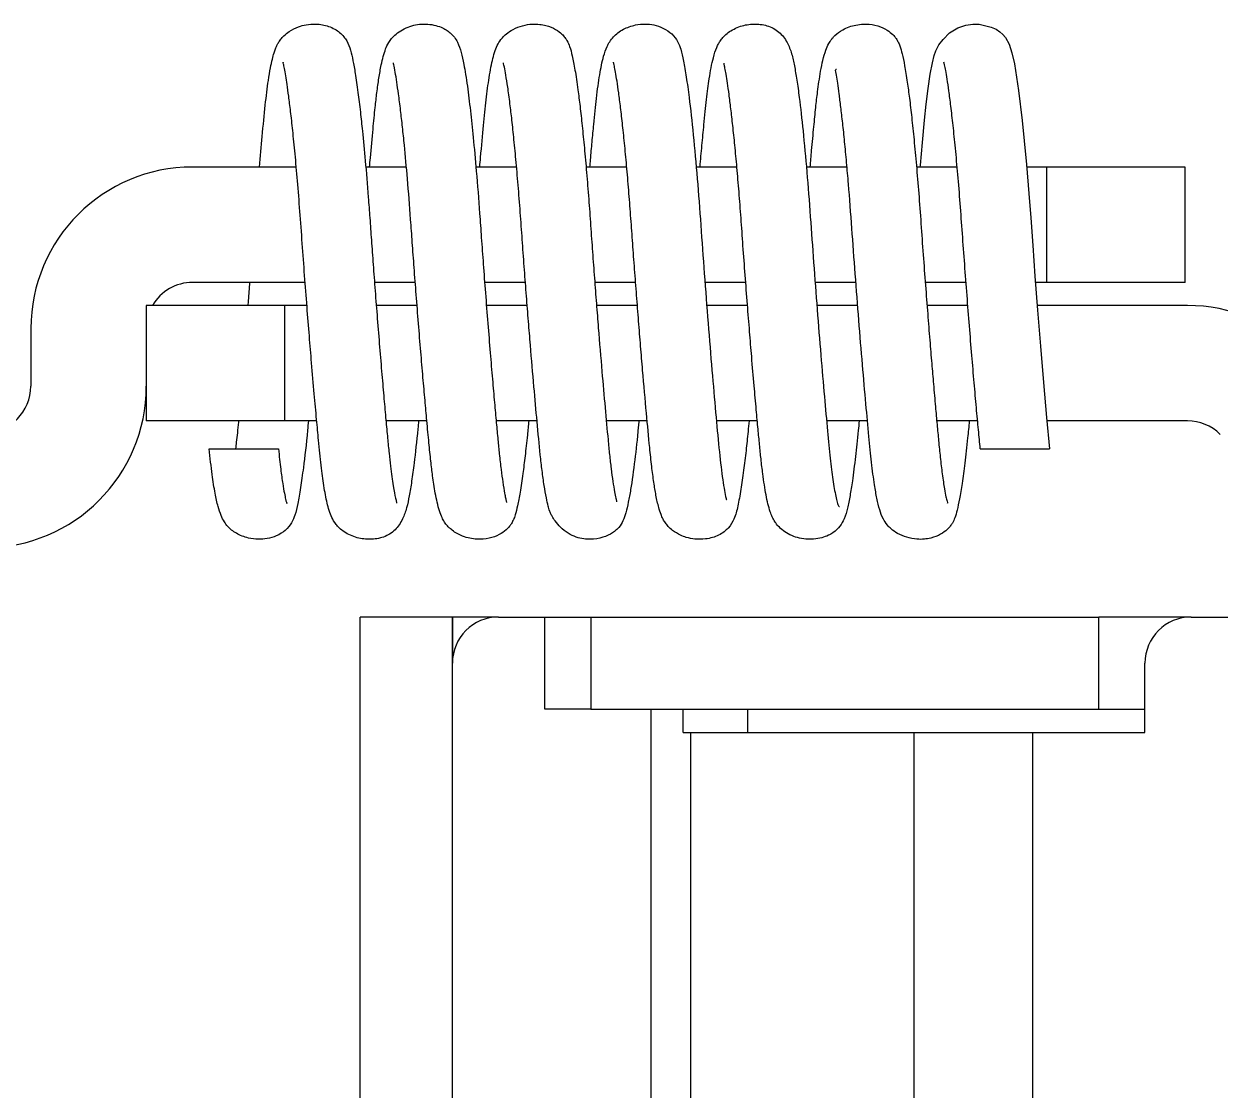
# Model space of a CAD drawing. Extents: x -3080 to 28500, y -1326 to 31609.
# Drawn here: x 6735.555 to 6738.146, y 26365.311 to 26367.621 of the extents above; entities that cross this region are included whole.
import ezdxf

# ---------------------------------------------------------------- set-up
doc = ezdxf.new("R2010")
doc.units = 0
doc.header["$LTSCALE"] = 100
doc.layers.add('0-xref', color=8, linetype='Continuous')
doc.layers.add('188K-SM-07-F10-MECH-CR PIPE-Y2257103$0$AP7P1-SM-08-FNN-120-A(4)-SMP$0$15P6-SM-08-FNN-320-A(10)-UIS-TCM$0$15P6-SM-08-FNN-00-(@10)170308-MIC$0$0-CDS', color=140, linetype='Continuous')

# ---------------------------------------------------------------- blocks, each defined once
blk = doc.blocks.new('188K-SM-07-F10-MECH-CR PIPE-Y2257103$0$CDS-CVD')
at = {"layer": '188K-SM-07-F10-MECH-CR PIPE-Y2257103$0$AP7P1-SM-08-FNN-120-A(4)-SMP$0$15P6-SM-08-FNN-320-A(10)-UIS-TCM$0$15P6-SM-08-FNN-00-(@10)170308-MIC$0$0-CDS', "ltscale": 0.1}
for p, q in [((6737.5778, -72967.1503), (6737.595, -72967.1444)), ((6737.595, -72967.1444), (6737.6104, -72967.1422)), ((6737.6104, -72967.1422), (6737.6241, -72967.1425)), ((6737.6241, -72967.1425), (6737.6501, -72967.1486)), ((6737.5458, -72967.1752), (6737.56, -72967.1614)), ((6737.56, -72967.1614), (6737.5778, -72967.1503)), ((6737.6501, -72967.1486), (6737.6605, -72967.1535)), ((6737.6605, -72967.1535), (6737.6686, -72967.1589)), ((6737.6686, -72967.1589), (6737.6753, -72967.1648)), ((6737.6753, -72967.1648), (6737.6808, -72967.1711)), ((6737.53, -72967.2004), (6737.5321, -72967.1958)), ((6737.5321, -72967.1958), (6737.5368, -72967.1873)), ((6737.5368, -72967.1873), (6737.5458, -72967.1752)), ((6737.6808, -72967.1711), (6737.6889, -72967.1858)), ((6737.6889, -72967.1858), (6737.6949, -72967.2047)), ((6737.5227, -72967.2261), (6737.5266, -72967.2105)), ((6737.5266, -72967.2105), (6737.53, -72967.2004)), ((6737.6949, -72967.2047), (6737.7002, -72967.2284)), ((6737.5181, -72967.2504), (6737.5227, -72967.2261)), ((6737.7002, -72967.2284), (6737.7094, -72967.2864)), ((6737.5135, -72967.2817), (6737.5181, -72967.2504)), ((6737.5094, -72967.3155), (6737.5135, -72967.2817)), ((6737.7094, -72967.2864), (6737.7172, -72967.3514)), ((6737.5058, -72967.3504), (6737.5094, -72967.3155)), ((6737.5012, -72967.3988), (6737.5058, -72967.3504)), ((6737.7172, -72967.3514), (6737.7217, -72967.3954)), ((6737.4968, -72967.4481), (6737.5012, -72967.3988)), ((6737.7217, -72967.3954), (6737.7264, -72967.4466)), ((6736.1448, -72967.4519), (6735.92, -72967.4519)), ((6736.3833, -72967.4519), (6736.2953, -72967.4519)), ((6736.622, -72967.4519), (6736.5339, -72967.4519)), ((6736.8606, -72967.4519), (6736.7725, -72967.4519)), ((6737.0992, -72967.4519), (6737.011, -72967.4519)), ((6737.3377, -72967.4519), (6737.2496, -72967.4519)), ((6737.5762, -72967.4519), (6737.4882, -72967.4519)), ((6737.4964, -72967.4519), (6737.4968, -72967.4481)), ((6737.7264, -72967.4466), (6737.7315, -72967.5089)), ((6737.77, -72967.4519), (6737.7268, -72967.4519)), ((6738.07, -72967.4519), (6737.77, -72967.4519)), ((6737.77, -72967.4519), (6737.77, -72967.7019)), ((6738.07, -72967.7019), (6738.07, -72967.4519)), ((6737.7315, -72967.5089), (6737.7355, -72967.5623)), ((6737.7355, -72967.5623), (6737.7398, -72967.6217)), ((6737.7398, -72967.6217), (6737.7447, -72967.6887)), ((6737.7447, -72967.6887), (6737.7503, -72967.7623)), ((6736.1641, -72967.7019), (6735.92, -72967.7019)), ((6736.4026, -72967.7019), (6736.3143, -72967.7019)), ((6736.6412, -72967.7019), (6736.5528, -72967.7019)), ((6736.8798, -72967.7019), (6736.7914, -72967.7019)), ((6737.1183, -72967.7019), (6737.03, -72967.7019)), ((6737.3569, -72967.7019), (6737.2686, -72967.7019)), ((6737.5955, -72967.7019), (6737.5071, -72967.7019)), ((6737.77, -72967.7019), (6737.7457, -72967.7019)), ((6738.07, -72967.7019), (6737.77, -72967.7019)), ((6735.82, -72967.7519), (6735.82, -72968.0019)), ((6736.12, -72967.7519), (6735.82, -72967.7519)), ((6736.1679, -72967.7519), (6736.12, -72967.7519)), ((6736.12, -72968.0019), (6736.12, -72967.7519)), ((6736.4065, -72967.7519), (6736.3181, -72967.7519)), ((6736.6451, -72967.7519), (6736.5567, -72967.7519)), ((6736.8836, -72967.7519), (6736.7952, -72967.7519)), ((6737.1222, -72967.7519), (6737.0339, -72967.7519)), ((6737.3608, -72967.7519), (6737.2724, -72967.7519)), ((6737.5994, -72967.7519), (6737.511, -72967.7519)), ((6738.075, -72967.7519), (6737.7495, -72967.7519)), ((6737.7503, -72967.7623), (6737.7566, -72967.8402)), ((6735.57, -72967.8019), (6735.57, -72967.9269)), ((6737.7566, -72967.8402), (6737.7632, -72967.919)), ((6737.7632, -72967.919), (6737.7699, -72967.9947)), ((6737.7699, -72967.9947), (6737.7763, -72968.0627)), ((6736.12, -72968.0019), (6735.82, -72968.0019)), ((6736.1891, -72968.0019), (6736.12, -72968.0019)), ((6736.4277, -72968.0019), (6736.3391, -72968.0019)), ((6736.6662, -72968.0019), (6736.5777, -72968.0019)), ((6736.9049, -72968.0019), (6736.8163, -72968.0019)), ((6737.1434, -72968.0019), (6737.0549, -72968.0019)), ((6737.382, -72968.0019), (6737.2934, -72968.0019)), ((6737.6205, -72968.0019), (6737.532, -72968.0019)), ((6738.075, -72968.0019), (6737.7706, -72968.0019)), ((6735.9563, -72968.0627), (6736.1063, -72968.0627)), ((6737.6263, -72968.0627), (6737.7763, -72968.0627)), ((6736.283, -72970.5269), (6736.283, -72968.4269)), ((6736.483, -72968.4269), (6736.283, -72968.4269)), ((6736.483, -72970.5269), (6736.483, -72968.4269)), ((6736.583, -72968.4269), (6736.483, -72968.4269)), ((6736.483, -72968.4269), (6736.483, -72968.5255)), ((6736.583, -72968.4269), (6736.683, -72968.4269)), ((6736.683, -72968.6269), (6736.683, -72968.4269)), ((6736.683, -72968.4269), (6736.783, -72968.4269)), ((6736.783, -72968.4269), (6736.783, -72968.6269)), ((6736.783, -72968.4269), (6737.883, -72968.4269)), ((6737.883, -72968.6269), (6737.883, -72968.4269)), ((6738.083, -72968.4269), (6737.883, -72968.4269)), ((6738.083, -72968.4269), (6738.383, -72968.4269)), ((6737.983, -72968.6769), (6737.983, -72968.5269)), ((6736.783, -72968.6269), (6736.683, -72968.6269)), ((6736.783, -72968.6269), (6737.883, -72968.6269)), ((6736.9131, -72968.6269), (6736.9131, -72970.3269)), ((6736.983, -72968.6769), (6736.983, -72968.6269)), ((6737.1227, -72968.6769), (6737.1227, -72968.6269)), ((6737.883, -72968.6269), (6737.983, -72968.6269)), ((6736.983, -72968.6769), (6736.9989, -72968.6769)), ((6736.9989, -72968.6769), (6736.9989, -72970.2769)), ((6736.9989, -72968.6769), (6737.4824, -72968.6769)), ((6737.4824, -72968.6769), (6737.4824, -72970.2769)), ((6737.4824, -72968.6769), (6737.7396, -72968.6769)), ((6737.7396, -72968.6769), (6737.7396, -72970.2769)), ((6737.7396, -72968.6769), (6737.983, -72968.6769))]:
    blk.add_line(p, q, dxfattribs=at)
for centre, radius, start, end in [((6735.92, -72967.8019), 0.35, 90, 180), ((6735.92, -72967.8019), 0.1, 90, 150), ((6738.075, -72968.1019), 0.35, 45, 90), ((6735.47, -72967.9269), 0.35, 270, 0), ((6735.47, -72967.9269), 0.1, 270, 0), ((6738.075, -72968.1019), 0.1, 45, 90), ((6736.583, -72968.5269), 0.1, 90, 180), ((6738.083, -72968.5269), 0.1, 90, 180)]:
    blk.add_arc(centre, radius, start, end, dxfattribs=at)
for points, knots in [([(6736.065, -72967.4519), (6736.0671, -72967.4294), (6736.0715, -72967.38), (6736.0775, -72967.3172), (6736.0835, -72967.269), (6736.0887, -72967.2379), (6736.0928, -72967.2188), (6736.0963, -72967.2057), (6736.0995, -72967.1965), (6736.1026, -72967.1892), (6736.1061, -72967.1825), (6736.1104, -72967.1759), (6736.1174, -72967.1675), (6736.1313, -72967.1561), (6736.1474, -72967.1482), (6736.1675, -72967.1428), (6736.1898, -72967.1412), (6736.2182, -72967.1465), (6736.2424, -72967.1613), (6736.2558, -72967.1796), (6736.263, -72967.1994), (6736.2675, -72967.22), (6736.273, -72967.2503), (6736.2783, -72967.2874), (6736.2835, -72967.3301), (6736.2887, -72967.3792), (6736.2945, -72967.4398), (6736.2998, -72967.5043), (6736.3042, -72967.5627), (6736.3075, -72967.6114), (6736.3114, -72967.6642), (6736.3157, -72967.7212), (6736.3204, -72967.7814), (6736.3253, -72967.8424), (6736.3302, -72967.9008), (6736.3347, -72967.9535), (6736.3389, -72967.9995), (6736.3425, -72968.0387), (6736.3457, -72968.072), (6736.3497, -72968.1081), (6736.3547, -72968.1439), (6736.3592, -72968.1673), (6736.3619, -72968.1778), (6736.3621, -72968.1792), (6736.3622, -72968.1799)], [0, 0, 0, 0, 0.036692, 0.080546, 0.122483, 0.148726, 0.170854, 0.188541, 0.201708, 0.21138, 0.21958, 0.22937, 0.236592, 0.244838, 0.256493, 0.265093, 0.276024, 0.291401, 0.310219, 0.333264, 0.359838, 0.388851, 0.416507, 0.450366, 0.480453, 0.506551, 0.54342, 0.584764, 0.606878, 0.630062, 0.65505, 0.68184, 0.710337, 0.740375, 0.770077, 0.798021, 0.824072, 0.848165, 0.870334, 0.891275, 0.929661, 0.965694, 0.984076, 1, 1, 1, 1]), ([(6736.3036, -72967.4519), (6736.3042, -72967.4453), (6736.3068, -72967.416), (6736.3109, -72967.3718), (6736.3153, -72967.3256), (6736.3195, -72967.289), (6736.3239, -72967.2576), (6736.3293, -72967.226), (6736.3365, -72967.2001), (6736.3425, -72967.1858), (6736.3508, -72967.1735), (6736.3645, -72967.1594), (6736.3903, -72967.1453), (6736.419, -72967.1409), (6736.4433, -72967.1437), (6736.4584, -72967.1486), (6736.4698, -72967.1546), (6736.4838, -72967.165), (6736.4956, -72967.182), (6736.5027, -72967.204), (6736.5085, -72967.2315), (6736.5152, -72967.2735), (6736.5219, -72967.3276), (6736.5283, -72967.3891), (6736.5351, -72967.4632), (6736.541, -72967.5377), (6736.5457, -72967.6059), (6736.5499, -72967.6635), (6736.5546, -72967.726), (6736.5597, -72967.7907), (6736.5648, -72967.8535), (6736.5696, -72967.9109), (6736.574, -72967.9615), (6736.578, -72968.0052), (6736.5814, -72968.0422), (6736.5847, -72968.0764), (6736.5883, -72968.1074), (6736.5924, -72968.1372), (6736.5957, -72968.1566), (6736.5981, -72968.169), (6736.6, -72968.1767), (6736.6001, -72968.1781), (6736.6001, -72968.1787)], [0, 0, 0, 0, 0.010716, 0.047152, 0.078014, 0.101367, 0.127718, 0.156704, 0.198692, 0.218385, 0.227044, 0.235688, 0.255054, 0.274051, 0.283809, 0.293457, 0.302002, 0.31059, 0.336384, 0.365039, 0.395446, 0.438386, 0.477322, 0.513397, 0.554605, 0.601225, 0.626378, 0.653674, 0.683189, 0.714696, 0.745639, 0.774787, 0.801956, 0.827041, 0.850005, 0.870922, 0.896652, 0.921085, 0.95024, 0.966876, 0.984797, 1, 1, 1, 1]), ([(6736.5422, -72967.4519), (6736.5428, -72967.4449), (6736.5457, -72967.4119), (6736.5503, -72967.3624), (6736.5561, -72967.3042), (6736.5626, -72967.2548), (6736.5692, -72967.221), (6736.5749, -72967.2007), (6736.5814, -72967.1857), (6736.5878, -72967.1751), (6736.5999, -72967.1627), (6736.6155, -72967.1522), (6736.6353, -72967.1447), (6736.655, -72967.1418), (6736.6709, -72967.1422), (6736.6888, -72967.1454), (6736.7066, -72967.1528), (6736.7198, -72967.1629), (6736.7275, -72967.172), (6736.7326, -72967.1802), (6736.7378, -72967.1922), (6736.7429, -72967.2115), (6736.7487, -72967.2413), (6736.7543, -72967.2791), (6736.7595, -72967.3205), (6736.7641, -72967.3625), (6736.7689, -72967.4104), (6736.7736, -72967.4636), (6736.7782, -72967.5201), (6736.7823, -72967.5779), (6736.7864, -72967.6354), (6736.7906, -72967.6921), (6736.7948, -72967.7472), (6736.8002, -72967.8156), (6736.8066, -72967.8926), (6736.8137, -72967.9745), (6736.8192, -72968.0335), (6736.8233, -72968.0762), (6736.8267, -72968.1067), (6736.8304, -72968.1339), (6736.8341, -72968.1555), (6736.8368, -72968.169), (6736.8386, -72968.1761), (6736.8383, -72968.1767), (6736.8382, -72968.177)], [0, 0, 0, 0, 0.011048, 0.052056, 0.089802, 0.129074, 0.173095, 0.195422, 0.214341, 0.230482, 0.238269, 0.247767, 0.259441, 0.271539, 0.281064, 0.288868, 0.301718, 0.312818, 0.320919, 0.330294, 0.350664, 0.378549, 0.412441, 0.449479, 0.475814, 0.503319, 0.53183, 0.56114, 0.590938, 0.619472, 0.646968, 0.673919, 0.70011, 0.725352, 0.772339, 0.814329, 0.856797, 0.879038, 0.902611, 0.927668, 0.952635, 0.973655, 0.990412, 1, 1, 1, 1]), ([(6736.7807, -72967.4519), (6736.7812, -72967.4466), (6736.7829, -72967.4277), (6736.7857, -72967.3966), (6736.79, -72967.3506), (6736.7951, -72967.2995), (6736.8008, -72967.2583), (6736.8059, -72967.2303), (6736.8101, -72967.2116), (6736.8176, -72967.1899), (6736.8269, -72967.1742), (6736.8406, -72967.1613), (6736.8554, -72967.1514), (6736.878, -72967.1434), (6736.899, -72967.1414), (6736.9212, -72967.1437), (6736.9422, -72967.151), (6736.961, -72967.1646), (6736.972, -72967.1809), (6736.9787, -72967.1992), (6736.9834, -72967.2208), (6736.9896, -72967.2562), (6736.9967, -72967.3075), (6737.0047, -72967.38), (6737.0133, -72967.4744), (6737.0209, -72967.5768), (6737.0285, -72967.6833), (6737.0368, -72967.7904), (6737.0451, -72967.8928), (6737.0532, -72967.9848), (6737.0604, -72968.0634), (6737.0663, -72968.1156), (6737.0713, -72968.148), (6737.0743, -72968.1643), (6737.0765, -72968.1725), (6737.0763, -72968.1732), (6737.0763, -72968.1733)], [0, 0, 0, 0, 0.008767, 0.030945, 0.05481, 0.094419, 0.138166, 0.160607, 0.183461, 0.207531, 0.232729, 0.24322, 0.252419, 0.268067, 0.280134, 0.290173, 0.302562, 0.319266, 0.339796, 0.363149, 0.397464, 0.432765, 0.468665, 0.522906, 0.576664, 0.628286, 0.679314, 0.731239, 0.782917, 0.833253, 0.882248, 0.931824, 0.957583, 0.981299, 0.996571, 1, 1, 1, 1]), ([(6737.0193, -72967.4519), (6737.0207, -72967.4362), (6737.0236, -72967.4038), (6737.0283, -72967.3542), (6737.0332, -72967.3045), (6737.0385, -72967.2645), (6737.0433, -72967.2361), (6737.0482, -72967.2136), (6737.0537, -72967.1962), (6737.0594, -72967.1844), (6737.0634, -72967.1778), (6737.0699, -72967.1695), (6737.0827, -72967.1578), (6737.1069, -72967.1453), (6737.1312, -72967.1416), (6737.1516, -72967.1426), (6737.1657, -72967.1457), (6737.1792, -72967.1512), (6737.1948, -72967.1622), (6737.208, -72967.1798), (6737.2186, -72967.207), (6737.2238, -72967.2321), (6737.2291, -72967.2633), (6737.2353, -72967.3083), (6737.2426, -72967.3732), (6737.2507, -72967.4603), (6737.2582, -72967.5576), (6737.2652, -72967.6589), (6737.273, -72967.7608), (6737.2809, -72967.8595), (6737.2885, -72967.9486), (6737.2954, -72968.0237), (6737.3011, -72968.0839), (6737.3061, -72968.1238), (6737.3102, -72968.1497), (6737.3134, -72968.1665), (6737.3166, -72968.1794), (6737.319, -72968.1855), (6737.3205, -72968.1874), (6737.321, -72968.1873), (6737.3212, -72968.1872)], [0, 0, 0, 0, 0.0250054, 0.0516021, 0.0878785, 0.1232191, 0.1461505, 0.1700655, 0.1975379, 0.2089033, 0.2201153, 0.229209, 0.236991, 0.2519558, 0.2665131, 0.2738657, 0.2833798, 0.2953051, 0.3094901, 0.3393052, 0.3643954, 0.3907034, 0.4173737, 0.4459336, 0.491985, 0.541034, 0.5887822, 0.6349805, 0.6817906, 0.7283185, 0.7735184, 0.8156542, 0.8542992, 0.8915717, 0.9114971, 0.9331635, 0.9564717, 0.9812749, 0.9930309, 1, 1, 1, 1]), ([(6737.2579, -72967.4519), (6737.2589, -72967.4399), (6737.2617, -72967.409), (6737.2658, -72967.3656), (6737.2698, -72967.3232), (6737.2735, -72967.2914), (6737.277, -72967.266), (6737.2807, -72967.2427), (6737.2855, -72967.2191), (6737.2911, -72967.1995), (6737.297, -72967.1857), (6737.3022, -72967.1775), (6737.3069, -72967.1715), (6737.3145, -72967.1636), (6737.3312, -72967.1516), (6737.3532, -72967.1441), (6737.3721, -72967.1419), (6737.3889, -72967.1422), (6737.4102, -72967.1469), (6737.4281, -72967.1566), (6737.4391, -72967.1668), (6737.4449, -72967.1744), (6737.4488, -72967.1812), (6737.4531, -72967.1916), (6737.4576, -72967.2073), (6737.4627, -72967.2321), (6737.4679, -72967.2647), (6737.473, -72967.3028), (6737.4779, -72967.3444), (6737.4829, -72967.393), (6737.488, -72967.4482), (6737.4931, -72967.5091), (6737.4978, -72967.5742), (6737.5025, -72967.6411), (6737.5075, -72967.7069), (6737.5123, -72967.7689), (6737.5168, -72967.8257), (6737.521, -72967.8765), (6737.5251, -72967.9249), (6737.529, -72967.9692), (6737.5327, -72968.01), (6737.5362, -72968.0469), (6737.5397, -72968.0833), (6737.544, -72968.1193), (6737.5483, -72968.1478), (6737.5521, -72968.1666), (6737.554, -72968.1758), (6737.5559, -72968.1809), (6737.555, -72968.1799), (6737.5548, -72968.1797)], [0, 0, 0, 0, 0.019515, 0.050029, 0.077323, 0.102515, 0.120513, 0.141116, 0.165168, 0.192468, 0.214794, 0.228714, 0.232668, 0.23596, 0.246272, 0.261899, 0.270974, 0.278857, 0.29254, 0.304788, 0.314663, 0.322435, 0.333114, 0.347151, 0.371034, 0.400667, 0.433576, 0.460219, 0.488415, 0.517993, 0.54872, 0.580308, 0.612421, 0.644647, 0.675575, 0.704795, 0.73202, 0.757045, 0.779745, 0.806299, 0.828622, 0.850275, 0.875106, 0.903989, 0.936564, 0.959236, 0.978991, 0.995743, 1, 1, 1, 1]), ([(6736.4097, -72968.0019), (6736.4092, -72968.0077), (6736.4061, -72968.0424), (6736.401, -72968.0857), (6736.3949, -72968.1326), (6736.3895, -72968.1647), (6736.3846, -72968.1898), (6736.3752, -72968.2166), (6736.3626, -72968.2354), (6736.3484, -72968.247), (6736.3351, -72968.2535), (6736.3213, -72968.2574), (6736.3013, -72968.2593), (6736.2762, -72968.2566), (6736.2517, -72968.2456), (6736.2374, -72968.2337), (6736.2273, -72968.222), (6736.2222, -72968.2124), (6736.216, -72968.1968), (6736.2116, -72968.1799), (6736.208, -72968.1626), (6736.2037, -72968.137), (6736.1985, -72968.0991), (6736.1936, -72968.05), (6736.1887, -72967.9975), (6736.1836, -72967.9417), (6736.1784, -72967.8806), (6736.1731, -72967.817), (6736.168, -72967.7536), (6736.1628, -72967.6863), (6736.1577, -72967.6167), (6736.1528, -72967.5475), (6736.1476, -72967.4821), (6736.1424, -72967.4234), (6736.1373, -72967.3732), (6736.1327, -72967.3317), (6736.1286, -72967.2988), (6736.125, -72967.2734), (6736.1219, -72967.2532), (6736.1191, -72967.238), (6736.1173, -72967.2288), (6736.1158, -72967.2243), (6736.1165, -72967.2249), (6736.1167, -72967.2251)], [0, 0, 0, 0, 0.009839, 0.059155, 0.089783, 0.118409, 0.145898, 0.171611, 0.20262, 0.218414, 0.231897, 0.24283, 0.251267, 0.2665, 0.282462, 0.290538, 0.299678, 0.321642, 0.342979, 0.362298, 0.382837, 0.402945, 0.440444, 0.478907, 0.50689, 0.538872, 0.574822, 0.604232, 0.635492, 0.66829, 0.702232, 0.737133, 0.771894, 0.805063, 0.836215, 0.865031, 0.891304, 0.914924, 0.935866, 0.959679, 0.979209, 0.995164, 1, 1, 1, 1]), ([(6736.6483, -72968.0019), (6736.6473, -72968.0122), (6736.6447, -72968.0395), (6736.6405, -72968.0778), (6736.6352, -72968.12), (6736.6298, -72968.1566), (6736.6244, -72968.1855), (6736.6199, -72968.2036), (6736.6156, -72968.2155), (6736.6117, -72968.2232), (6736.6074, -72968.2298), (6736.5989, -72968.2393), (6736.5847, -72968.2494), (6736.561, -72968.2579), (6736.5353, -72968.2596), (6736.5079, -72968.2542), (6736.4867, -72968.2429), (6736.4763, -72968.2338), (6736.4715, -72968.2287), (6736.4686, -72968.225), (6736.4645, -72968.2192), (6736.4599, -72968.2105), (6736.4549, -72968.1971), (6736.4501, -72968.1794), (6736.446, -72968.1596), (6736.4428, -72968.1402), (6736.4396, -72968.1177), (6736.4361, -72968.0888), (6736.4321, -72968.049), (6736.4279, -72968.0048), (6736.4236, -72967.9569), (6736.4192, -72967.9071), (6736.4145, -72967.8513), (6736.4096, -72967.7911), (6736.4047, -72967.7298), (6736.4002, -72967.6709), (6736.3962, -72967.6163), (6736.3916, -72967.5511), (6736.3859, -72967.4788), (6736.3799, -72967.4129), (6736.3749, -72967.3645), (6736.3706, -72967.3265), (6736.3665, -72967.2941), (6736.3625, -72967.2665), (6736.3592, -72967.2455), (6736.3557, -72967.2294), (6736.3557, -72967.2273), (6736.3557, -72967.2263)], [0, 0, 0, 0, 0.018338, 0.048434, 0.07699, 0.112407, 0.144632, 0.171918, 0.188142, 0.20094, 0.210166, 0.218873, 0.230672, 0.244073, 0.259882, 0.277953, 0.29127, 0.295765, 0.299118, 0.303467, 0.309898, 0.325457, 0.347147, 0.370648, 0.391536, 0.409908, 0.425916, 0.451493, 0.47911, 0.509812, 0.535131, 0.562348, 0.591343, 0.621926, 0.652444, 0.68108, 0.707716, 0.732393, 0.778597, 0.820311, 0.845165, 0.870348, 0.899907, 0.924702, 0.951408, 0.979472, 1, 1, 1, 1]), ([(6736.8869, -72968.0019), (6736.8865, -72968.0065), (6736.8836, -72968.038), (6736.8778, -72968.09), (6736.8706, -72968.1433), (6736.864, -72968.179), (6736.8586, -72968.2018), (6736.8535, -72968.2174), (6736.8466, -72968.2294), (6736.8382, -72968.2382), (6736.8276, -72968.2466), (6736.809, -72968.2557), (6736.785, -72968.2592), (6736.7653, -72968.2578), (6736.7495, -72968.2539), (6736.7327, -72968.2457), (6736.7184, -72968.2343), (6736.7065, -72968.2208), (6736.6998, -72968.2103), (6736.6958, -72968.2024), (6736.6926, -72968.1942), (6736.69, -72968.1845), (6736.6859, -72968.167), (6736.6817, -72968.1428), (6736.6773, -72968.1112), (6736.6722, -72968.0666), (6736.6667, -72968.0068), (6736.6594, -72967.9267), (6736.6531, -72967.8523), (6736.6477, -72967.7857), (6736.6434, -72967.731), (6736.639, -72967.674), (6736.6347, -72967.6157), (6736.6306, -72967.5564), (6736.626, -72967.4978), (6736.6212, -72967.4423), (6736.6165, -72967.3927), (6736.612, -72967.3503), (6736.6074, -72967.3116), (6736.603, -72967.2786), (6736.5988, -72967.2528), (6736.5953, -72967.2327), (6736.5925, -72967.225), (6736.5939, -72967.2259), (6736.5939, -72967.2259)], [0, 0, 0, 0, 0.007915, 0.054796, 0.106599, 0.134097, 0.16243, 0.190417, 0.212595, 0.221047, 0.227754, 0.241504, 0.256801, 0.265921, 0.278965, 0.295798, 0.313754, 0.326755, 0.335211, 0.339814, 0.343286, 0.356017, 0.376776, 0.404941, 0.433217, 0.459291, 0.50646, 0.549809, 0.597132, 0.622935, 0.649945, 0.677954, 0.706716, 0.736139, 0.767404, 0.798598, 0.828406, 0.856549, 0.882819, 0.914692, 0.942845, 0.967288, 0.999741, 1, 1, 1, 1]), ([(6737.1255, -72968.0019), (6737.1248, -72968.0096), (6737.1226, -72968.0323), (6737.1187, -72968.0686), (6737.1135, -72968.1117), (6737.1077, -72968.153), (6737.1011, -72968.188), (6737.0955, -72968.2111), (6737.0834, -72968.2329), (6737.0631, -72968.2498), (6737.0346, -72968.2587), (6737.0099, -72968.2589), (6736.991, -72968.2552), (6736.975, -72968.2491), (6736.961, -72968.2408), (6736.9495, -72968.23), (6736.9436, -72968.2222), (6736.9387, -72968.214), (6736.9339, -72968.203), (6736.9291, -72968.1877), (6736.9241, -72968.1653), (6736.9191, -72968.1354), (6736.9146, -72968.1011), (6736.9095, -72968.0526), (6736.9031, -72967.9844), (6736.8964, -72967.9083), (6736.8907, -72967.8401), (6736.8863, -72967.7857), (6736.8819, -72967.7298), (6736.8776, -72967.6734), (6736.8734, -72967.6176), (6736.8696, -72967.5625), (6736.8654, -72967.5081), (6736.8609, -72967.4551), (6736.8563, -72967.4056), (6736.8517, -72967.3612), (6736.8473, -72967.3228), (6736.8433, -72967.2909), (6736.8396, -72967.2655), (6736.8364, -72967.2462), (6736.8339, -72967.233), (6736.832, -72967.2255), (6736.832, -72967.2248), (6736.8321, -72967.2245)], [0, 0, 0, 0, 0.013652, 0.040414, 0.071318, 0.106147, 0.144506, 0.183309, 0.208619, 0.229447, 0.246924, 0.259422, 0.269277, 0.276375, 0.2872, 0.294781, 0.303018, 0.314166, 0.328621, 0.35094, 0.383704, 0.410921, 0.439697, 0.469009, 0.515893, 0.566963, 0.593506, 0.620483, 0.647718, 0.675024, 0.702209, 0.729204, 0.757059, 0.785939, 0.814856, 0.843153, 0.870605, 0.897015, 0.922222, 0.946108, 0.968572, 0.987737, 1, 1, 1, 1]), ([(6737.364, -72968.0019), (6737.3634, -72968.0089), (6737.3608, -72968.0374), (6737.3558, -72968.0816), (6737.3499, -72968.1288), (6737.3441, -72968.1655), (6737.3389, -72968.1914), (6737.3334, -72968.2116), (6737.3235, -72968.2299), (6737.3114, -72968.242), (6737.2974, -72968.2503), (6737.2833, -72968.2557), (6737.2656, -72968.2588), (6737.2419, -72968.2585), (6737.2137, -72968.251), (6737.1908, -72968.2336), (6737.1797, -72968.2186), (6737.1756, -72968.2101), (6737.1686, -72968.1924), (6737.1622, -72968.1643), (6737.1562, -72968.125), (6737.1515, -72968.0863), (6737.1483, -72968.0539), (6737.1449, -72968.0186), (6737.141, -72967.9762), (6737.1364, -72967.9239), (6737.1315, -72967.8669), (6737.1266, -72967.8077), (6737.1219, -72967.7486), (6737.1171, -72967.686), (6737.1124, -72967.6231), (6737.1082, -72967.5625), (6737.1038, -72967.5056), (6737.0993, -72967.4527), (6737.0948, -72967.4046), (6737.0904, -72967.362), (6737.0862, -72967.3253), (6737.0823, -72967.2947), (6737.0788, -72967.27), (6737.0757, -72967.2509), (6737.0733, -72967.2376), (6737.0719, -72967.23), (6737.071, -72967.2264), (6737.0716, -72967.2265), (6737.0717, -72967.2265)], [0, 0, 0, 0, 0.012224, 0.049571, 0.090659, 0.120375, 0.151687, 0.182139, 0.203188, 0.222101, 0.230748, 0.240489, 0.250743, 0.260284, 0.28066, 0.299759, 0.308633, 0.323468, 0.339275, 0.38341, 0.426535, 0.451406, 0.473281, 0.494915, 0.520331, 0.549672, 0.58287, 0.610173, 0.639332, 0.670086, 0.701581, 0.731512, 0.760897, 0.789875, 0.818189, 0.845604, 0.871922, 0.896983, 0.920672, 0.942909, 0.962755, 0.979673, 0.994201, 1, 1, 1, 1]), ([(6737.6026, -72968.0019), (6737.6014, -72968.0143), (6737.5982, -72968.0475), (6737.5929, -72968.0935), (6737.5871, -72968.1376), (6737.5815, -72968.1713), (6737.5765, -72968.1948), (6737.5719, -72968.2109), (6737.5671, -72968.2214), (6737.5623, -72968.2291), (6737.5542, -72968.2383), (6737.5406, -72968.2485), (6737.5222, -72968.2558), (6737.504, -72968.2587), (6737.4878, -72968.2588), (6737.4675, -72968.2552), (6737.4481, -72968.2472), (6737.4331, -72968.2365), (6737.4223, -72968.2248), (6737.4146, -72968.212), (6737.4077, -72968.1935), (6737.4025, -72968.1714), (6737.3965, -72968.1375), (6737.3908, -72968.0938), (6737.385, -72968.0352), (6737.3785, -72967.9644), (6737.3711, -72967.8797), (6737.3632, -72967.7842), (6737.3554, -72967.6837), (6737.3482, -72967.5833), (6737.3422, -72967.5026), (6737.3368, -72967.4411), (6737.3326, -72967.3967), (6737.3284, -72967.3565), (6737.3243, -72967.3218), (6737.3207, -72967.2931), (6737.3173, -72967.2698), (6737.3154, -72967.2534), (6737.3117, -72967.2398), (6737.3144, -72967.2399), (6737.3152, -72967.2399)], [0, 0, 0, 0, 0.022944, 0.061416, 0.097598, 0.131237, 0.161957, 0.186744, 0.205317, 0.215065, 0.223746, 0.235628, 0.249298, 0.257805, 0.268142, 0.281154, 0.293215, 0.302941, 0.31106, 0.328306, 0.356153, 0.388394, 0.418736, 0.460034, 0.500062, 0.543638, 0.59088, 0.640597, 0.69093, 0.740771, 0.791714, 0.818398, 0.845669, 0.872554, 0.898485, 0.923295, 0.946849, 0.969052, 0.989879, 1, 1, 1, 1]), ([(6737.6263, -72968.0627), (6737.625, -72968.0492), (6737.6223, -72968.0214), (6737.6179, -72967.9732), (6737.6131, -72967.9192), (6737.608, -72967.8598), (6737.6028, -72967.7962), (6737.5976, -72967.7299), (6737.5925, -72967.6626), (6737.5876, -72967.5956), (6737.5829, -72967.5301), (6737.5778, -72967.4678), (6737.5726, -72967.411), (6737.5675, -72967.3615), (6737.5628, -72967.3201), (6737.5584, -72967.2868), (6737.5547, -72967.2613), (6737.5515, -72967.2427), (6737.5492, -72967.2307), (6737.5474, -72967.2245), (6737.5476, -72967.2243), (6737.5476, -72967.2243)], [0, 0, 0, 0, 0.05098, 0.104618, 0.160657, 0.218737, 0.278401, 0.339113, 0.400278, 0.461279, 0.522969, 0.58567, 0.646765, 0.705561, 0.761477, 0.814069, 0.863032, 0.908198, 0.949498, 0.983839, 1, 1, 1, 1]), ([(6736.0408, -72967.7519), (6736.041, -72967.7482), (6736.0422, -72967.7317), (6736.0435, -72967.7149), (6736.0445, -72967.7019)], [0, 0, 0, 0, 0.225344, 1, 1, 1, 1]), ([(6736.1711, -72968.0019), (6736.1705, -72968.0088), (6736.167, -72968.0478), (6736.1612, -72968.0965), (6736.1542, -72968.1478), (6736.1479, -72968.1824), (6736.1432, -72968.2033), (6736.136, -72968.2219), (6736.124, -72968.2381), (6736.1047, -72968.251), (6736.0831, -72968.2576), (6736.0612, -72968.2592), (6736.0397, -72968.2566), (6736.0179, -72968.248), (6736.0041, -72968.2382), (6735.9949, -72968.2293), (6735.9879, -72968.2195), (6735.9813, -72968.2061), (6735.9749, -72968.1867), (6735.9686, -72968.1581), (6735.9622, -72968.118), (6735.9584, -72968.0819), (6735.9563, -72968.0627)], [0, 0, 0, 0, 0.0251093, 0.1426474, 0.2203727, 0.2967415, 0.3706749, 0.4206268, 0.4641966, 0.4991965, 0.5248722, 0.5466766, 0.5739988, 0.6075998, 0.6251015, 0.6439113, 0.6739431, 0.7153451, 0.7691998, 0.8352872, 0.9127563, 1, 1, 1, 1]), ([(6736.014, -72968.0627), (6736.0146, -72968.0579), (6736.0166, -72968.0405), (6736.0189, -72968.0198), (6736.0205, -72968.0029), (6736.0206, -72968.0019)], [0, 0, 0, 0, 0.26788, 0.955572, 1, 1, 1, 1]), ([(6736.1063, -72968.0627), (6736.1079, -72968.0779), (6736.1109, -72968.1065), (6736.1152, -72968.1375), (6736.1188, -72968.1584), (6736.1217, -72968.1714), (6736.123, -72968.1774), (6736.1247, -72968.1814), (6736.1239, -72968.1805), (6736.1238, -72968.1804)], [0, 0, 0, 0, 0.24457, 0.459789, 0.64239, 0.790549, 0.903515, 0.981243, 1, 1, 1, 1])]:
    blk.add_open_spline(points, degree=3, knots=knots, dxfattribs=at)
blk = doc.blocks.new('188K-SM-07-F10-MECH-CR PIPE-Y2257103')
blk.add_blockref('188K-SM-07-F10-MECH-CR PIPE-Y2257103$0$CDS-CVD', (0, 99334.7631))

msp = doc.modelspace()

# ---------------------------------------------------------------- block references
at = {"layer": '0-xref'}
msp.add_blockref('188K-SM-07-F10-MECH-CR PIPE-Y2257103', (0, 0), dxfattribs=at)

doc.saveas('drawing.dxf')
